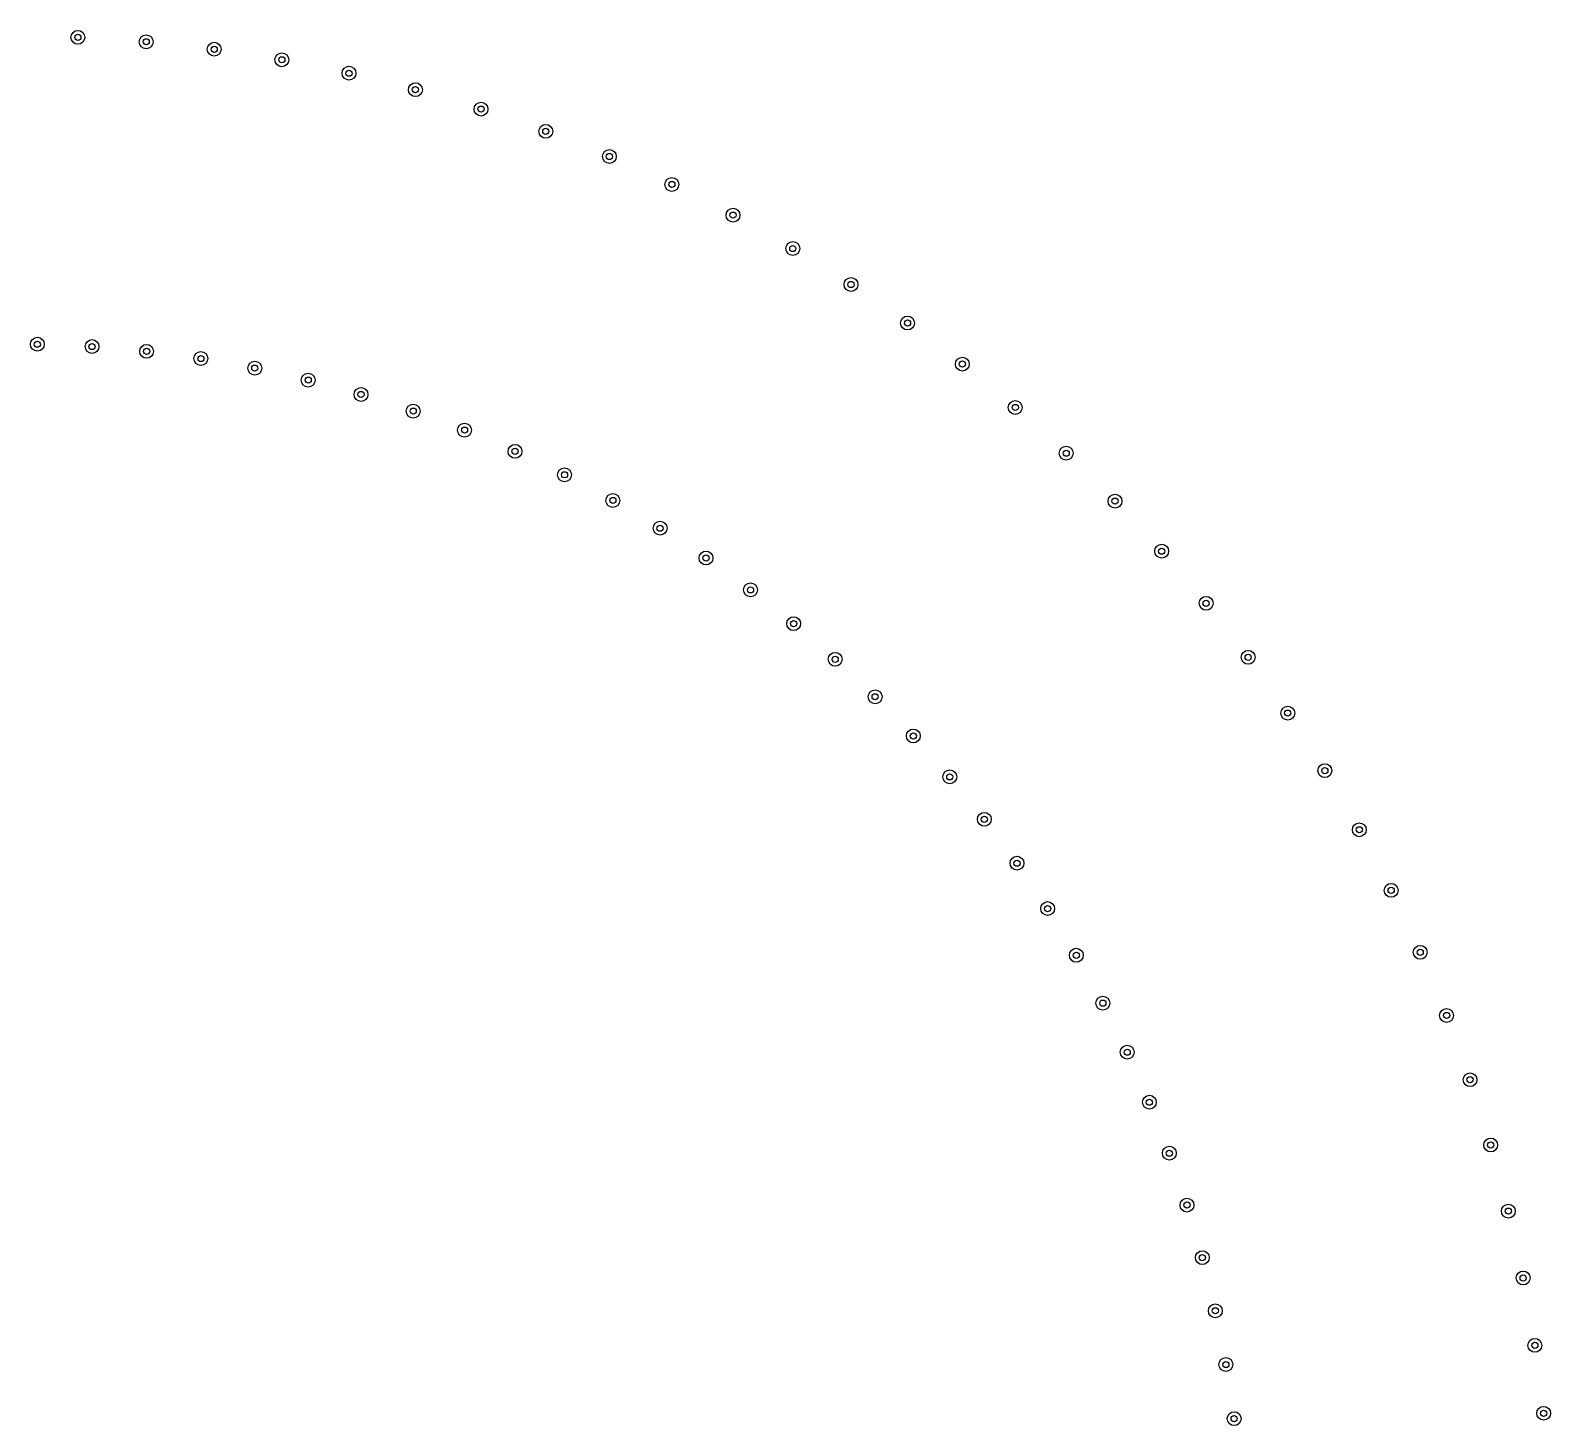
# Model space of a CAD drawing. Extents: x 97 to 313, y -173 to 213.
# Drawn here: x 263.75 to 313.1, y 127.24 to 172.52 of the extents above; entities that cross this region are included whole.
import ezdxf

# ---------------------------------------------------------------- set-up
doc = ezdxf.new("R2010")
doc.units = 0
doc.layers.add('BLACK', color=7, linetype='CONTINUOUS')

msp = doc.modelspace()

# ---------------------------------------------------------------- linework, layer by layer
at = {"layer": 'BLACK', "linetype": 'CONTINUOUS'}
for p, q in [((265.071, 172.299), (265.088, 172.385)), ((265.088, 172.213), (265.071, 172.299)), ((265.088, 172.385), (265.137, 172.458)), ((265.137, 172.458), (265.21, 172.507)), ((265.21, 172.507), (265.296, 172.524)), ((265.296, 172.524), (265.382, 172.507)), ((265.382, 172.507), (265.455, 172.458)), ((265.455, 172.458), (265.504, 172.385)), ((265.504, 172.385), (265.521, 172.299)), ((265.521, 172.299), (265.504, 172.213)), ((267.288, 172.155), (267.305, 172.241)), ((267.305, 172.241), (267.354, 172.314)), ((267.354, 172.314), (267.427, 172.363)), ((267.427, 172.363), (267.513, 172.38)), ((267.513, 172.38), (267.599, 172.363)), ((267.599, 172.363), (267.672, 172.314)), ((267.672, 172.314), (267.721, 172.241)), ((267.721, 172.241), (267.738, 172.155)), ((265.137, 172.14), (265.088, 172.213)), ((265.21, 172.091), (265.137, 172.14)), ((265.296, 172.074), (265.21, 172.091)), ((265.382, 172.091), (265.296, 172.074)), ((265.455, 172.14), (265.382, 172.091)), ((265.504, 172.213), (265.455, 172.14)), ((267.305, 172.069), (267.288, 172.155)), ((267.354, 171.996), (267.305, 172.069)), ((267.427, 171.947), (267.354, 171.996)), ((267.513, 171.93), (267.427, 171.947)), ((267.599, 171.947), (267.513, 171.93)), ((267.672, 171.996), (267.599, 171.947)), ((267.721, 172.069), (267.672, 171.996)), ((267.738, 172.155), (267.721, 172.069)), ((269.496, 171.912), (269.514, 171.998)), ((269.514, 171.826), (269.496, 171.912)), ((269.514, 171.998), (269.562, 172.071)), ((269.562, 171.753), (269.514, 171.826)), ((269.562, 172.071), (269.635, 172.12)), ((269.635, 171.704), (269.562, 171.753)), ((269.635, 172.12), (269.721, 172.137)), ((269.721, 172.137), (269.808, 172.12)), ((269.808, 172.12), (269.881, 172.071)), ((269.881, 171.753), (269.808, 171.704)), ((269.881, 172.071), (269.929, 171.998)), ((269.929, 171.826), (269.881, 171.753)), ((269.929, 171.998), (269.946, 171.912)), ((269.946, 171.912), (269.929, 171.826)), ((271.708, 171.658), (271.757, 171.731)), ((271.757, 171.731), (271.83, 171.779)), ((271.83, 171.779), (271.916, 171.796)), ((271.916, 171.796), (272.002, 171.779)), ((272.002, 171.779), (272.075, 171.731)), ((272.075, 171.731), (272.124, 171.658)), ((269.721, 171.687), (269.635, 171.704)), ((269.808, 171.704), (269.721, 171.687)), ((271.691, 171.571), (271.708, 171.658)), ((271.708, 171.485), (271.691, 171.571)), ((271.757, 171.412), (271.708, 171.485)), ((271.83, 171.364), (271.757, 171.412)), ((271.916, 171.346), (271.83, 171.364)), ((272.002, 171.364), (271.916, 171.346)), ((272.075, 171.412), (272.002, 171.364)), ((272.124, 171.485), (272.075, 171.412)), ((272.124, 171.658), (272.141, 171.571)), ((272.141, 171.571), (272.124, 171.485)), ((273.887, 171.22), (273.936, 171.293)), ((273.936, 171.293), (274.009, 171.341)), ((274.009, 171.341), (274.095, 171.359)), ((274.095, 171.359), (274.181, 171.341)), ((274.181, 171.341), (274.254, 171.293)), ((274.254, 171.293), (274.303, 171.22)), ((273.87, 171.134), (273.887, 171.22)), ((273.887, 171.047), (273.87, 171.134)), ((273.936, 170.974), (273.887, 171.047)), ((274.009, 170.926), (273.936, 170.974)), ((274.095, 170.909), (274.009, 170.926)), ((274.181, 170.926), (274.095, 170.909)), ((274.254, 170.974), (274.181, 170.926)), ((274.303, 171.047), (274.254, 170.974)), ((274.303, 171.22), (274.32, 171.134)), ((274.32, 171.134), (274.303, 171.047)), ((276.043, 170.686), (276.092, 170.759)), ((276.092, 170.759), (276.165, 170.807)), ((276.165, 170.807), (276.251, 170.825)), ((276.251, 170.825), (276.337, 170.807)), ((276.337, 170.807), (276.41, 170.759)), ((276.41, 170.759), (276.459, 170.686)), ((276.026, 170.6), (276.043, 170.686)), ((276.043, 170.513), (276.026, 170.6)), ((276.092, 170.44), (276.043, 170.513)), ((276.165, 170.392), (276.092, 170.44)), ((276.251, 170.375), (276.165, 170.392)), ((276.337, 170.392), (276.251, 170.375)), ((276.41, 170.44), (276.337, 170.392)), ((276.459, 170.513), (276.41, 170.44)), ((276.459, 170.686), (276.476, 170.6)), ((276.476, 170.6), (276.459, 170.513)), ((278.157, 169.97), (278.174, 170.056)), ((278.174, 169.884), (278.157, 169.97)), ((278.174, 170.056), (278.223, 170.129)), ((278.223, 169.811), (278.174, 169.884)), ((278.223, 170.129), (278.296, 170.178)), ((278.296, 169.762), (278.223, 169.811)), ((278.296, 170.178), (278.382, 170.195)), ((278.382, 169.745), (278.296, 169.762)), ((278.382, 170.195), (278.468, 170.178)), ((278.468, 169.762), (278.382, 169.745)), ((278.468, 170.178), (278.541, 170.129)), ((278.541, 169.811), (278.468, 169.762)), ((278.541, 170.129), (278.59, 170.056)), ((278.59, 169.884), (278.541, 169.811)), ((278.59, 170.056), (278.607, 169.97)), ((278.607, 169.97), (278.59, 169.884)), ((280.257, 169.247), (280.274, 169.333)), ((280.274, 169.333), (280.323, 169.406)), ((280.323, 169.406), (280.396, 169.455)), ((280.396, 169.455), (280.482, 169.472)), ((280.482, 169.472), (280.568, 169.455)), ((280.568, 169.455), (280.641, 169.406)), ((280.641, 169.406), (280.69, 169.333)), ((280.69, 169.333), (280.707, 169.247)), ((280.274, 169.161), (280.257, 169.247)), ((280.323, 169.088), (280.274, 169.161)), ((280.396, 169.039), (280.323, 169.088)), ((280.482, 169.022), (280.396, 169.039)), ((280.568, 169.039), (280.482, 169.022)), ((280.641, 169.088), (280.568, 169.039)), ((280.69, 169.161), (280.641, 169.088)), ((280.707, 169.247), (280.69, 169.161)), ((282.323, 168.431), (282.341, 168.517)), ((282.341, 168.345), (282.323, 168.431)), ((282.341, 168.517), (282.389, 168.59)), ((282.389, 168.272), (282.341, 168.345)), ((282.389, 168.59), (282.462, 168.638)), ((282.462, 168.223), (282.389, 168.272)), ((282.462, 168.638), (282.548, 168.656)), ((282.548, 168.656), (282.635, 168.638)), ((282.635, 168.638), (282.708, 168.59)), ((282.708, 168.272), (282.635, 168.223)), ((282.708, 168.59), (282.756, 168.517)), ((282.756, 168.345), (282.708, 168.272)), ((282.756, 168.517), (282.773, 168.431)), ((282.773, 168.431), (282.756, 168.345)), ((282.548, 168.206), (282.462, 168.223)), ((282.635, 168.223), (282.548, 168.206)), ((284.351, 167.524), (284.368, 167.61)), ((284.368, 167.438), (284.351, 167.524)), ((284.368, 167.61), (284.417, 167.683)), ((284.417, 167.365), (284.368, 167.438)), ((284.417, 167.683), (284.49, 167.732)), ((284.49, 167.316), (284.417, 167.365)), ((284.49, 167.732), (284.576, 167.749)), ((284.576, 167.299), (284.49, 167.316)), ((284.576, 167.749), (284.662, 167.732)), ((284.662, 167.316), (284.576, 167.299)), ((284.662, 167.732), (284.735, 167.683)), ((284.735, 167.365), (284.662, 167.316)), ((284.735, 167.683), (284.784, 167.61)), ((284.784, 167.438), (284.735, 167.365)), ((284.784, 167.61), (284.801, 167.524)), ((284.801, 167.524), (284.784, 167.438)), ((286.337, 166.527), (286.354, 166.614)), ((286.354, 166.441), (286.337, 166.527)), ((286.354, 166.614), (286.403, 166.687)), ((286.403, 166.368), (286.354, 166.441)), ((286.403, 166.687), (286.476, 166.735)), ((286.476, 166.32), (286.403, 166.368)), ((286.476, 166.735), (286.562, 166.752)), ((286.562, 166.302), (286.476, 166.32)), ((286.562, 166.752), (286.648, 166.735)), ((286.648, 166.32), (286.562, 166.302)), ((286.648, 166.735), (286.721, 166.687)), ((286.721, 166.368), (286.648, 166.32)), ((286.721, 166.687), (286.77, 166.614)), ((286.77, 166.441), (286.721, 166.368)), ((286.77, 166.614), (286.787, 166.527)), ((286.787, 166.527), (286.77, 166.441)), ((288.276, 165.444), (288.293, 165.53)), ((288.293, 165.358), (288.276, 165.444)), ((288.293, 165.53), (288.342, 165.603)), ((288.342, 165.285), (288.293, 165.358)), ((288.342, 165.603), (288.415, 165.652)), ((288.415, 165.652), (288.501, 165.669)), ((288.501, 165.669), (288.587, 165.652)), ((288.587, 165.652), (288.66, 165.603)), ((288.66, 165.603), (288.709, 165.53)), ((288.709, 165.358), (288.66, 165.285)), ((288.709, 165.53), (288.726, 165.444)), ((288.726, 165.444), (288.709, 165.358)), ((288.415, 165.236), (288.342, 165.285)), ((288.501, 165.219), (288.415, 165.236)), ((288.587, 165.236), (288.501, 165.219)), ((288.66, 165.285), (288.587, 165.236)), ((290.166, 164.276), (290.183, 164.362)), ((290.183, 164.362), (290.232, 164.435)), ((290.232, 164.435), (290.305, 164.483)), ((290.305, 164.483), (290.391, 164.501)), ((290.391, 164.501), (290.477, 164.483)), ((290.477, 164.483), (290.55, 164.435)), ((290.55, 164.435), (290.599, 164.362)), ((290.599, 164.362), (290.616, 164.276)), ((290.183, 164.189), (290.166, 164.276)), ((290.232, 164.116), (290.183, 164.189)), ((290.305, 164.068), (290.232, 164.116)), ((290.391, 164.051), (290.305, 164.068)), ((290.477, 164.068), (290.391, 164.051)), ((290.55, 164.116), (290.477, 164.068)), ((290.599, 164.189), (290.55, 164.116)), ((290.616, 164.276), (290.599, 164.189)), ((292.001, 163.025), (292.019, 163.111)), ((292.019, 162.939), (292.001, 163.025)), ((292.019, 163.111), (292.067, 163.184)), ((292.067, 162.866), (292.019, 162.939)), ((292.067, 163.184), (292.14, 163.232)), ((292.14, 162.817), (292.067, 162.866)), ((292.14, 163.232), (292.226, 163.25)), ((292.226, 163.25), (292.312, 163.232)), ((292.312, 163.232), (292.385, 163.184)), ((292.385, 162.866), (292.312, 162.817)), ((292.385, 163.184), (292.434, 163.111)), ((292.434, 162.939), (292.385, 162.866)), ((292.434, 163.111), (292.451, 163.025)), ((292.451, 163.025), (292.434, 162.939)), ((263.754, 162.337), (263.772, 162.423)), ((263.772, 162.423), (263.82, 162.496)), ((263.82, 162.496), (263.893, 162.545)), ((263.893, 162.545), (263.979, 162.562)), ((263.979, 162.562), (264.066, 162.545)), ((264.066, 162.545), (264.139, 162.496)), ((264.139, 162.496), (264.187, 162.423)), ((264.187, 162.423), (264.204, 162.337)), ((265.53, 162.261), (265.548, 162.347)), ((265.548, 162.347), (265.596, 162.42)), ((265.596, 162.42), (265.669, 162.468)), ((265.669, 162.468), (265.755, 162.486)), ((265.755, 162.486), (265.842, 162.468)), ((265.842, 162.468), (265.915, 162.42)), ((265.915, 162.42), (265.963, 162.347)), ((265.963, 162.347), (265.98, 162.261)), ((292.226, 162.8), (292.14, 162.817)), ((292.312, 162.817), (292.226, 162.8)), ((263.772, 162.251), (263.754, 162.337)), ((263.82, 162.178), (263.772, 162.251)), ((263.893, 162.129), (263.82, 162.178)), ((263.979, 162.112), (263.893, 162.129)), ((264.066, 162.129), (263.979, 162.112)), ((264.139, 162.178), (264.066, 162.129)), ((264.187, 162.251), (264.139, 162.178)), ((264.204, 162.337), (264.187, 162.251)), ((265.548, 162.174), (265.53, 162.261)), ((265.596, 162.101), (265.548, 162.174)), ((265.669, 162.053), (265.596, 162.101)), ((265.755, 162.036), (265.669, 162.053)), ((265.842, 162.053), (265.755, 162.036)), ((265.915, 162.101), (265.842, 162.053)), ((265.963, 162.174), (265.915, 162.101)), ((265.98, 162.261), (265.963, 162.174)), ((267.301, 162.106), (267.318, 162.192)), ((267.318, 162.019), (267.301, 162.106)), ((267.318, 162.192), (267.367, 162.265)), ((267.367, 161.947), (267.318, 162.019)), ((267.367, 162.265), (267.44, 162.313)), ((267.44, 161.898), (267.367, 161.947)), ((267.44, 162.313), (267.526, 162.331)), ((267.526, 161.881), (267.44, 161.898)), ((267.526, 162.331), (267.612, 162.313)), ((267.612, 161.898), (267.526, 161.881)), ((267.612, 162.313), (267.685, 162.265)), ((267.685, 161.947), (267.612, 161.898)), ((267.685, 162.265), (267.733, 162.192)), ((267.733, 162.019), (267.685, 161.947)), ((267.733, 162.192), (267.751, 162.106)), ((267.751, 162.106), (267.733, 162.019)), ((269.063, 161.872), (269.08, 161.958)), ((269.08, 161.786), (269.063, 161.872)), ((269.08, 161.958), (269.129, 162.031)), ((269.129, 162.031), (269.202, 162.08)), ((269.202, 162.08), (269.288, 162.097)), ((269.288, 162.097), (269.374, 162.08)), ((269.374, 162.08), (269.447, 162.031)), ((269.447, 162.031), (269.496, 161.958)), ((269.496, 161.958), (269.513, 161.872)), ((269.513, 161.872), (269.496, 161.786)), ((293.797, 161.779), (293.846, 161.852)), ((293.846, 161.852), (293.919, 161.901)), ((293.919, 161.901), (294.005, 161.918)), ((294.005, 161.918), (294.091, 161.901)), ((294.091, 161.901), (294.164, 161.852)), ((294.164, 161.852), (294.213, 161.779)), ((269.129, 161.713), (269.08, 161.786)), ((269.202, 161.664), (269.129, 161.713)), ((269.288, 161.647), (269.202, 161.664)), ((269.374, 161.664), (269.288, 161.647)), ((269.447, 161.713), (269.374, 161.664)), ((269.496, 161.786), (269.447, 161.713)), ((270.812, 161.561), (270.829, 161.647)), ((270.829, 161.475), (270.812, 161.561)), ((270.829, 161.647), (270.878, 161.72)), ((270.878, 161.402), (270.829, 161.475)), ((270.878, 161.72), (270.951, 161.769)), ((270.951, 161.353), (270.878, 161.402)), ((270.951, 161.769), (271.037, 161.786)), ((271.037, 161.786), (271.123, 161.769)), ((271.123, 161.769), (271.196, 161.72)), ((271.196, 161.402), (271.123, 161.353)), ((271.196, 161.72), (271.245, 161.647)), ((271.245, 161.475), (271.196, 161.402)), ((271.245, 161.647), (271.262, 161.561)), ((271.262, 161.561), (271.245, 161.475)), ((272.613, 161.331), (272.686, 161.38)), ((272.686, 161.38), (272.772, 161.397)), ((272.772, 161.397), (272.858, 161.38)), ((272.858, 161.38), (272.931, 161.331)), ((293.78, 161.693), (293.797, 161.779)), ((293.797, 161.607), (293.78, 161.693)), ((293.846, 161.534), (293.797, 161.607)), ((293.919, 161.485), (293.846, 161.534)), ((294.005, 161.468), (293.919, 161.485)), ((294.091, 161.485), (294.005, 161.468)), ((294.164, 161.534), (294.091, 161.485)), ((294.213, 161.607), (294.164, 161.534)), ((294.213, 161.779), (294.23, 161.693)), ((294.23, 161.693), (294.213, 161.607)), ((271.037, 161.336), (270.951, 161.353)), ((271.123, 161.353), (271.037, 161.336)), ((272.547, 161.172), (272.564, 161.258)), ((272.564, 161.086), (272.547, 161.172)), ((272.564, 161.258), (272.613, 161.331)), ((272.613, 161.013), (272.564, 161.086)), ((272.686, 160.964), (272.613, 161.013)), ((272.772, 160.947), (272.686, 160.964)), ((272.858, 160.964), (272.772, 160.947)), ((272.931, 161.013), (272.858, 160.964)), ((272.931, 161.331), (272.98, 161.258)), ((272.98, 161.086), (272.931, 161.013)), ((272.98, 161.258), (272.997, 161.172)), ((272.997, 161.172), (272.98, 161.086)), ((274.279, 160.792), (274.328, 160.865)), ((274.328, 160.865), (274.401, 160.914)), ((274.401, 160.914), (274.487, 160.931)), ((274.487, 160.931), (274.573, 160.914)), ((274.573, 160.914), (274.646, 160.865)), ((274.646, 160.865), (274.694, 160.792)), ((274.262, 160.706), (274.279, 160.792)), ((274.279, 160.62), (274.262, 160.706)), ((274.328, 160.547), (274.279, 160.62)), ((274.401, 160.498), (274.328, 160.547)), ((274.487, 160.481), (274.401, 160.498)), ((274.573, 160.498), (274.487, 160.481)), ((274.646, 160.547), (274.573, 160.498)), ((274.694, 160.62), (274.646, 160.547)), ((274.694, 160.792), (274.712, 160.706)), ((274.712, 160.706), (274.694, 160.62)), ((276.021, 160.324), (276.094, 160.373)), ((276.094, 160.373), (276.18, 160.39)), ((276.18, 160.39), (276.266, 160.373)), ((276.266, 160.373), (276.339, 160.324)), ((295.514, 160.37), (295.563, 160.443)), ((295.563, 160.443), (295.636, 160.492)), ((295.636, 160.492), (295.722, 160.509)), ((295.722, 160.509), (295.808, 160.492)), ((295.808, 160.492), (295.881, 160.443)), ((295.881, 160.443), (295.93, 160.37)), ((275.955, 160.165), (275.972, 160.251)), ((275.972, 160.079), (275.955, 160.165)), ((275.972, 160.251), (276.021, 160.324)), ((276.021, 160.006), (275.972, 160.079)), ((276.094, 159.957), (276.021, 160.006)), ((276.18, 159.94), (276.094, 159.957)), ((276.266, 159.957), (276.18, 159.94)), ((276.339, 160.006), (276.266, 159.957)), ((276.339, 160.324), (276.388, 160.251)), ((276.388, 160.079), (276.339, 160.006)), ((276.388, 160.251), (276.405, 160.165)), ((276.405, 160.165), (276.388, 160.079)), ((295.497, 160.284), (295.514, 160.37)), ((295.514, 160.198), (295.497, 160.284)), ((295.563, 160.125), (295.514, 160.198)), ((295.636, 160.076), (295.563, 160.125)), ((295.722, 160.059), (295.636, 160.076)), ((295.808, 160.076), (295.722, 160.059)), ((295.881, 160.125), (295.808, 160.076)), ((295.93, 160.198), (295.881, 160.125)), ((295.93, 160.37), (295.947, 160.284)), ((295.947, 160.284), (295.93, 160.198)), ((277.622, 159.549), (277.639, 159.635)), ((277.639, 159.463), (277.622, 159.549)), ((277.639, 159.635), (277.687, 159.708)), ((277.687, 159.39), (277.639, 159.463)), ((277.687, 159.708), (277.76, 159.757)), ((277.76, 159.341), (277.687, 159.39)), ((277.76, 159.757), (277.847, 159.774)), ((277.847, 159.774), (277.933, 159.757)), ((277.933, 159.757), (278.006, 159.708)), ((278.006, 159.39), (277.933, 159.341)), ((278.006, 159.708), (278.054, 159.635)), ((278.054, 159.463), (278.006, 159.39)), ((278.054, 159.635), (278.072, 159.549)), ((278.072, 159.549), (278.054, 159.463)), ((277.847, 159.324), (277.76, 159.341)), ((277.933, 159.341), (277.847, 159.324)), ((279.26, 158.86), (279.277, 158.946)), ((279.277, 158.946), (279.326, 159.019)), ((279.326, 159.019), (279.399, 159.068)), ((279.399, 159.068), (279.485, 159.085)), ((279.485, 159.085), (279.571, 159.068)), ((279.571, 159.068), (279.644, 159.019)), ((279.644, 159.019), (279.693, 158.946)), ((279.693, 158.946), (279.71, 158.86)), ((297.168, 158.886), (297.216, 158.959)), ((297.216, 158.959), (297.289, 159.007)), ((297.289, 159.007), (297.376, 159.024)), ((297.376, 159.024), (297.462, 159.007)), ((297.462, 159.007), (297.535, 158.959)), ((297.535, 158.959), (297.583, 158.886)), ((279.277, 158.774), (279.26, 158.86)), ((279.326, 158.701), (279.277, 158.774)), ((279.399, 158.652), (279.326, 158.701)), ((279.485, 158.635), (279.399, 158.652)), ((279.571, 158.652), (279.485, 158.635)), ((279.644, 158.701), (279.571, 158.652)), ((279.693, 158.774), (279.644, 158.701)), ((279.71, 158.86), (279.693, 158.774)), ((297.151, 158.799), (297.168, 158.886)), ((297.168, 158.713), (297.151, 158.799)), ((297.216, 158.64), (297.168, 158.713)), ((297.289, 158.592), (297.216, 158.64)), ((297.376, 158.574), (297.289, 158.592)), ((297.462, 158.592), (297.376, 158.574)), ((297.535, 158.64), (297.462, 158.592)), ((297.583, 158.713), (297.535, 158.64)), ((297.583, 158.886), (297.601, 158.799)), ((297.601, 158.799), (297.583, 158.713)), ((280.866, 158.098), (280.883, 158.184)), ((280.883, 158.012), (280.866, 158.098)), ((280.883, 158.184), (280.931, 158.257)), ((280.931, 157.939), (280.883, 158.012)), ((280.931, 158.257), (281.004, 158.306)), ((281.004, 157.891), (280.931, 157.939)), ((281.004, 158.306), (281.091, 158.323)), ((281.091, 158.323), (281.177, 158.306)), ((281.177, 158.306), (281.25, 158.257)), ((281.25, 157.939), (281.177, 157.891)), ((281.25, 158.257), (281.298, 158.184)), ((281.298, 158.012), (281.25, 157.939)), ((281.298, 158.184), (281.316, 158.098)), ((281.316, 158.098), (281.298, 158.012)), ((281.091, 157.873), (281.004, 157.891)), ((281.177, 157.891), (281.091, 157.873)), ((282.453, 157.352), (282.502, 157.425)), ((282.502, 157.425), (282.575, 157.474)), ((282.575, 157.474), (282.661, 157.491)), ((282.661, 157.491), (282.747, 157.474)), ((282.747, 157.474), (282.82, 157.425)), ((282.82, 157.425), (282.869, 157.352)), ((298.802, 157.403), (298.875, 157.452)), ((298.875, 157.452), (298.961, 157.469)), ((298.961, 157.469), (299.047, 157.452)), ((299.047, 157.452), (299.12, 157.403)), ((282.436, 157.266), (282.453, 157.352)), ((282.453, 157.18), (282.436, 157.266)), ((282.502, 157.107), (282.453, 157.18)), ((282.575, 157.058), (282.502, 157.107)), ((282.661, 157.041), (282.575, 157.058)), ((282.747, 157.058), (282.661, 157.041)), ((282.82, 157.107), (282.747, 157.058)), ((282.869, 157.18), (282.82, 157.107)), ((282.869, 157.352), (282.886, 157.266)), ((282.886, 157.266), (282.869, 157.18)), ((298.736, 157.244), (298.753, 157.33)), ((298.753, 157.158), (298.736, 157.244)), ((298.753, 157.33), (298.802, 157.403)), ((298.802, 157.085), (298.753, 157.158)), ((298.875, 157.036), (298.802, 157.085)), ((298.961, 157.019), (298.875, 157.036)), ((299.047, 157.036), (298.961, 157.019)), ((299.12, 157.085), (299.047, 157.036)), ((299.12, 157.403), (299.169, 157.33)), ((299.169, 157.158), (299.12, 157.085)), ((299.169, 157.33), (299.186, 157.244)), ((299.186, 157.244), (299.169, 157.158)), ((283.968, 156.365), (283.985, 156.452)), ((283.985, 156.452), (284.034, 156.524)), ((284.034, 156.524), (284.107, 156.573)), ((284.107, 156.573), (284.193, 156.59)), ((284.193, 156.59), (284.279, 156.573)), ((284.279, 156.573), (284.352, 156.524)), ((284.352, 156.524), (284.401, 156.452)), ((284.401, 156.452), (284.418, 156.365)), ((283.985, 156.279), (283.968, 156.365)), ((284.034, 156.206), (283.985, 156.279)), ((284.107, 156.158), (284.034, 156.206)), ((284.193, 156.14), (284.107, 156.158)), ((284.279, 156.158), (284.193, 156.14)), ((284.352, 156.206), (284.279, 156.158)), ((284.401, 156.279), (284.352, 156.206)), ((284.418, 156.365), (284.401, 156.279)), ((285.459, 155.397), (285.476, 155.483)), ((285.476, 155.483), (285.525, 155.556)), ((285.525, 155.556), (285.598, 155.605)), ((285.598, 155.605), (285.684, 155.622)), ((285.684, 155.622), (285.77, 155.605)), ((285.77, 155.605), (285.843, 155.556)), ((285.843, 155.556), (285.892, 155.483)), ((285.892, 155.483), (285.909, 155.397)), ((300.251, 155.618), (300.268, 155.704)), ((300.268, 155.532), (300.251, 155.618)), ((300.268, 155.704), (300.317, 155.777)), ((300.317, 155.459), (300.268, 155.532)), ((300.317, 155.777), (300.39, 155.826)), ((300.39, 155.41), (300.317, 155.459)), ((300.39, 155.826), (300.476, 155.843)), ((300.476, 155.843), (300.562, 155.826)), ((300.562, 155.826), (300.635, 155.777)), ((300.635, 155.459), (300.562, 155.41)), ((300.635, 155.777), (300.684, 155.704)), ((300.684, 155.532), (300.635, 155.459)), ((300.684, 155.704), (300.701, 155.618)), ((300.701, 155.618), (300.684, 155.532)), ((285.476, 155.311), (285.459, 155.397)), ((285.525, 155.238), (285.476, 155.311)), ((285.598, 155.189), (285.525, 155.238)), ((285.684, 155.172), (285.598, 155.189)), ((285.77, 155.189), (285.684, 155.172)), ((285.843, 155.238), (285.77, 155.189)), ((285.892, 155.311), (285.843, 155.238)), ((285.909, 155.397), (285.892, 155.311)), ((300.476, 155.393), (300.39, 155.41)), ((300.562, 155.41), (300.476, 155.393)), ((286.904, 154.364), (286.921, 154.45)), ((286.921, 154.45), (286.97, 154.523)), ((286.97, 154.523), (287.043, 154.572)), ((287.043, 154.572), (287.129, 154.589)), ((287.129, 154.589), (287.215, 154.572)), ((287.215, 154.572), (287.288, 154.523)), ((287.288, 154.523), (287.337, 154.45)), ((287.337, 154.45), (287.354, 154.364)), ((286.921, 154.278), (286.904, 154.364)), ((286.97, 154.205), (286.921, 154.278)), ((287.043, 154.156), (286.97, 154.205)), ((287.129, 154.139), (287.043, 154.156)), ((287.215, 154.156), (287.129, 154.139)), ((287.288, 154.205), (287.215, 154.156)), ((287.337, 154.278), (287.288, 154.205)), ((287.354, 154.364), (287.337, 154.278)), ((301.692, 153.928), (301.709, 154.014)), ((301.709, 154.014), (301.758, 154.087)), ((301.758, 154.087), (301.831, 154.136)), ((301.831, 154.136), (301.917, 154.153)), ((301.917, 154.153), (302.003, 154.136)), ((302.003, 154.136), (302.076, 154.087)), ((302.076, 154.087), (302.125, 154.014)), ((302.125, 154.014), (302.142, 153.928)), ((288.369, 153.426), (288.442, 153.475)), ((288.442, 153.475), (288.528, 153.492)), ((288.528, 153.492), (288.614, 153.475)), ((288.614, 153.475), (288.687, 153.426)), ((301.709, 153.842), (301.692, 153.928)), ((301.758, 153.769), (301.709, 153.842)), ((301.831, 153.72), (301.758, 153.769)), ((301.917, 153.703), (301.831, 153.72)), ((302.003, 153.72), (301.917, 153.703)), ((302.076, 153.769), (302.003, 153.72)), ((302.125, 153.842), (302.076, 153.769)), ((302.142, 153.928), (302.125, 153.842)), ((288.303, 153.267), (288.32, 153.353)), ((288.32, 153.181), (288.303, 153.267)), ((288.32, 153.353), (288.369, 153.426)), ((288.369, 153.108), (288.32, 153.181)), ((288.442, 153.059), (288.369, 153.108)), ((288.528, 153.042), (288.442, 153.059)), ((288.614, 153.059), (288.528, 153.042)), ((288.687, 153.108), (288.614, 153.059)), ((288.687, 153.426), (288.736, 153.353)), ((288.736, 153.181), (288.687, 153.108)), ((288.736, 153.353), (288.753, 153.267)), ((288.753, 153.267), (288.736, 153.181)), ((289.652, 152.11), (289.669, 152.196)), ((289.669, 152.024), (289.652, 152.11)), ((289.669, 152.196), (289.717, 152.269)), ((289.717, 151.951), (289.669, 152.024)), ((289.717, 152.269), (289.79, 152.318)), ((289.79, 152.318), (289.877, 152.335)), ((289.877, 152.335), (289.963, 152.318)), ((289.963, 152.318), (290.036, 152.269)), ((290.036, 152.269), (290.084, 152.196)), ((290.084, 152.024), (290.036, 151.951)), ((290.084, 152.196), (290.102, 152.11)), ((290.102, 152.11), (290.084, 152.024)), ((303.057, 152.175), (303.074, 152.261)), ((303.074, 152.088), (303.057, 152.175)), ((303.074, 152.261), (303.123, 152.334)), ((303.123, 152.016), (303.074, 152.088)), ((303.123, 152.334), (303.196, 152.382)), ((303.196, 151.967), (303.123, 152.016)), ((303.196, 152.382), (303.282, 152.4)), ((303.282, 152.4), (303.368, 152.382)), ((303.368, 152.382), (303.441, 152.334)), ((303.441, 152.016), (303.368, 151.967)), ((303.441, 152.334), (303.49, 152.261)), ((303.49, 152.088), (303.441, 152.016)), ((303.49, 152.261), (303.507, 152.175)), ((303.507, 152.175), (303.49, 152.088)), ((289.79, 151.902), (289.717, 151.951)), ((289.877, 151.885), (289.79, 151.902)), ((289.963, 151.902), (289.877, 151.885)), ((290.036, 151.951), (289.963, 151.902)), ((303.282, 151.95), (303.196, 151.967)), ((303.368, 151.967), (303.282, 151.95)), ((290.965, 150.979), (291.013, 151.052)), ((291.013, 151.052), (291.086, 151.101)), ((291.086, 151.101), (291.173, 151.118)), ((291.173, 151.118), (291.259, 151.101)), ((291.259, 151.101), (291.332, 151.052)), ((291.332, 151.052), (291.38, 150.979)), ((290.948, 150.893), (290.965, 150.979)), ((290.965, 150.807), (290.948, 150.893)), ((291.013, 150.734), (290.965, 150.807)), ((291.086, 150.685), (291.013, 150.734)), ((291.173, 150.668), (291.086, 150.685)), ((291.259, 150.685), (291.173, 150.668)), ((291.332, 150.734), (291.259, 150.685)), ((291.38, 150.807), (291.332, 150.734)), ((291.38, 150.979), (291.398, 150.893)), ((291.398, 150.893), (291.38, 150.807)), ((304.359, 150.449), (304.408, 150.522)), ((304.408, 150.522), (304.481, 150.571)), ((304.481, 150.571), (304.567, 150.588)), ((304.567, 150.588), (304.653, 150.571)), ((304.653, 150.571), (304.726, 150.522)), ((304.726, 150.522), (304.775, 150.449)), ((304.342, 150.363), (304.359, 150.449)), ((304.359, 150.277), (304.342, 150.363)), ((304.408, 150.204), (304.359, 150.277)), ((304.481, 150.155), (304.408, 150.204)), ((304.567, 150.138), (304.481, 150.155)), ((304.653, 150.155), (304.567, 150.138)), ((304.726, 150.204), (304.653, 150.155)), ((304.775, 150.277), (304.726, 150.204)), ((304.775, 150.449), (304.792, 150.363)), ((304.792, 150.363), (304.775, 150.277)), ((292.188, 149.621), (292.205, 149.707)), ((292.205, 149.534), (292.188, 149.621)), ((292.205, 149.707), (292.254, 149.78)), ((292.254, 149.461), (292.205, 149.534)), ((292.254, 149.78), (292.327, 149.828)), ((292.327, 149.828), (292.413, 149.846)), ((292.413, 149.846), (292.499, 149.828)), ((292.499, 149.828), (292.572, 149.78)), ((292.572, 149.78), (292.621, 149.707)), ((292.621, 149.534), (292.572, 149.461)), ((292.621, 149.707), (292.638, 149.621)), ((292.638, 149.621), (292.621, 149.534)), ((292.327, 149.413), (292.254, 149.461)), ((292.413, 149.396), (292.327, 149.413)), ((292.499, 149.413), (292.413, 149.396)), ((292.572, 149.461), (292.499, 149.413)), ((305.546, 148.495), (305.563, 148.582)), ((305.563, 148.582), (305.612, 148.655)), ((305.612, 148.655), (305.685, 148.703)), ((305.685, 148.703), (305.771, 148.72)), ((305.771, 148.72), (305.857, 148.703)), ((305.857, 148.703), (305.93, 148.655)), ((305.93, 148.655), (305.979, 148.582)), ((305.979, 148.582), (305.996, 148.495)), ((293.371, 148.294), (293.388, 148.38)), ((293.388, 148.208), (293.371, 148.294)), ((293.388, 148.38), (293.437, 148.453)), ((293.437, 148.135), (293.388, 148.208)), ((293.437, 148.453), (293.51, 148.502)), ((293.51, 148.086), (293.437, 148.135)), ((293.51, 148.502), (293.596, 148.519)), ((293.596, 148.069), (293.51, 148.086)), ((293.596, 148.519), (293.682, 148.502)), ((293.682, 148.086), (293.596, 148.069)), ((293.682, 148.502), (293.755, 148.453)), ((293.755, 148.135), (293.682, 148.086)), ((293.755, 148.453), (293.804, 148.38)), ((293.804, 148.208), (293.755, 148.135)), ((293.804, 148.38), (293.821, 148.294)), ((293.821, 148.294), (293.804, 148.208)), ((305.563, 148.409), (305.546, 148.495)), ((305.612, 148.336), (305.563, 148.409)), ((305.685, 148.288), (305.612, 148.336)), ((305.771, 148.27), (305.685, 148.288)), ((305.857, 148.288), (305.771, 148.27)), ((305.93, 148.336), (305.857, 148.288)), ((305.979, 148.409), (305.93, 148.336)), ((305.996, 148.495), (305.979, 148.409)), ((294.51, 147.002), (294.559, 147.075)), ((294.559, 147.075), (294.632, 147.124)), ((294.632, 147.124), (294.718, 147.141)), ((294.718, 147.141), (294.804, 147.124)), ((294.804, 147.124), (294.877, 147.075)), ((294.877, 147.075), (294.926, 147.002)), ((294.493, 146.916), (294.51, 147.002)), ((294.51, 146.83), (294.493, 146.916)), ((294.559, 146.757), (294.51, 146.83)), ((294.632, 146.708), (294.559, 146.757)), ((294.718, 146.691), (294.632, 146.708)), ((294.804, 146.708), (294.718, 146.691)), ((294.877, 146.757), (294.804, 146.708)), ((294.926, 146.83), (294.877, 146.757)), ((294.926, 147.002), (294.943, 146.916)), ((294.943, 146.916), (294.926, 146.83)), ((306.665, 146.577), (306.682, 146.663)), ((306.682, 146.491), (306.665, 146.577)), ((306.682, 146.663), (306.731, 146.736)), ((306.731, 146.736), (306.804, 146.785)), ((306.804, 146.785), (306.89, 146.802)), ((306.89, 146.802), (306.976, 146.785)), ((306.976, 146.785), (307.049, 146.736)), ((307.049, 146.736), (307.098, 146.663)), ((307.098, 146.663), (307.115, 146.577)), ((307.115, 146.577), (307.098, 146.491)), ((306.731, 146.418), (306.682, 146.491)), ((306.804, 146.369), (306.731, 146.418)), ((306.89, 146.352), (306.804, 146.369)), ((306.976, 146.369), (306.89, 146.352)), ((307.049, 146.418), (306.976, 146.369)), ((307.098, 146.491), (307.049, 146.418)), ((295.554, 145.49), (295.571, 145.576)), ((295.571, 145.576), (295.619, 145.649)), ((295.619, 145.649), (295.692, 145.697)), ((295.692, 145.697), (295.779, 145.715)), ((295.779, 145.715), (295.865, 145.697)), ((295.865, 145.697), (295.938, 145.649)), ((295.938, 145.649), (295.986, 145.576)), ((295.986, 145.576), (296.004, 145.49)), ((295.571, 145.403), (295.554, 145.49)), ((295.619, 145.33), (295.571, 145.403)), ((295.692, 145.282), (295.619, 145.33)), ((295.779, 145.265), (295.692, 145.282)), ((295.865, 145.282), (295.779, 145.265)), ((295.938, 145.33), (295.865, 145.282)), ((295.986, 145.403), (295.938, 145.33)), ((296.004, 145.49), (295.986, 145.403)), ((307.699, 144.61), (307.716, 144.696)), ((307.716, 144.524), (307.699, 144.61)), ((307.716, 144.696), (307.764, 144.769)), ((307.764, 144.769), (307.837, 144.818)), ((307.837, 144.818), (307.924, 144.835)), ((307.924, 144.835), (308.01, 144.818)), ((308.01, 144.818), (308.083, 144.769)), ((308.083, 144.769), (308.131, 144.696)), ((308.131, 144.696), (308.149, 144.61)), ((308.149, 144.61), (308.131, 144.524)), ((296.549, 144.018), (296.566, 144.104)), ((296.566, 144.104), (296.615, 144.177)), ((296.615, 144.177), (296.688, 144.226)), ((296.688, 144.226), (296.774, 144.243)), ((296.774, 144.243), (296.86, 144.226)), ((296.86, 144.226), (296.933, 144.177)), ((296.933, 144.177), (296.982, 144.104)), ((296.982, 144.104), (296.999, 144.018)), ((307.764, 144.451), (307.716, 144.524)), ((307.837, 144.402), (307.764, 144.451)), ((307.924, 144.385), (307.837, 144.402)), ((308.01, 144.402), (307.924, 144.385)), ((308.083, 144.451), (308.01, 144.402)), ((308.131, 144.524), (308.083, 144.451)), ((296.566, 143.932), (296.549, 144.018)), ((296.615, 143.859), (296.566, 143.932)), ((296.688, 143.81), (296.615, 143.859)), ((296.774, 143.793), (296.688, 143.81)), ((296.86, 143.81), (296.774, 143.793)), ((296.933, 143.859), (296.86, 143.81)), ((296.982, 143.932), (296.933, 143.859)), ((296.999, 144.018), (296.982, 143.932)), ((297.496, 142.589), (297.545, 142.662)), ((297.545, 142.662), (297.618, 142.711)), ((297.618, 142.711), (297.704, 142.728)), ((297.704, 142.728), (297.79, 142.711)), ((297.79, 142.711), (297.863, 142.662)), ((297.863, 142.662), (297.912, 142.589)), ((308.643, 142.6), (308.66, 142.686)), ((308.66, 142.686), (308.709, 142.759)), ((308.709, 142.759), (308.782, 142.808)), ((308.782, 142.808), (308.868, 142.825)), ((308.868, 142.825), (308.954, 142.808)), ((308.954, 142.808), (309.027, 142.759)), ((309.027, 142.759), (309.076, 142.686)), ((309.076, 142.686), (309.093, 142.6)), ((297.479, 142.503), (297.496, 142.589)), ((297.496, 142.417), (297.479, 142.503)), ((297.545, 142.344), (297.496, 142.417)), ((297.618, 142.295), (297.545, 142.344)), ((297.704, 142.278), (297.618, 142.295)), ((297.79, 142.295), (297.704, 142.278)), ((297.863, 142.344), (297.79, 142.295)), ((297.912, 142.417), (297.863, 142.344)), ((297.912, 142.589), (297.929, 142.503)), ((297.929, 142.503), (297.912, 142.417)), ((308.66, 142.514), (308.643, 142.6)), ((308.709, 142.441), (308.66, 142.514)), ((308.782, 142.392), (308.709, 142.441)), ((308.868, 142.375), (308.782, 142.392)), ((308.954, 142.392), (308.868, 142.375)), ((309.027, 142.441), (308.954, 142.392)), ((309.076, 142.514), (309.027, 142.441)), ((309.093, 142.6), (309.076, 142.514)), ((298.406, 141.107), (298.479, 141.156)), ((298.479, 141.156), (298.565, 141.173)), ((298.565, 141.173), (298.651, 141.156)), ((298.651, 141.156), (298.724, 141.107)), ((298.34, 140.948), (298.357, 141.035)), ((298.357, 140.862), (298.34, 140.948)), ((298.357, 141.035), (298.406, 141.107)), ((298.406, 140.789), (298.357, 140.862)), ((298.479, 140.741), (298.406, 140.789)), ((298.565, 140.723), (298.479, 140.741)), ((298.651, 140.741), (298.565, 140.723)), ((298.724, 140.789), (298.651, 140.741)), ((298.724, 141.107), (298.773, 141.035)), ((298.773, 140.862), (298.724, 140.789)), ((298.773, 141.035), (298.79, 140.948)), ((298.79, 140.948), (298.773, 140.862)), ((309.498, 140.549), (309.515, 140.635)), ((309.515, 140.635), (309.564, 140.708)), ((309.564, 140.708), (309.637, 140.757)), ((309.637, 140.757), (309.723, 140.774)), ((309.723, 140.774), (309.809, 140.757)), ((309.809, 140.757), (309.882, 140.708)), ((309.882, 140.708), (309.931, 140.635)), ((309.931, 140.635), (309.948, 140.549)), ((309.515, 140.463), (309.498, 140.549)), ((309.564, 140.39), (309.515, 140.463)), ((309.637, 140.341), (309.564, 140.39)), ((309.723, 140.324), (309.637, 140.341)), ((309.809, 140.341), (309.723, 140.324)), ((309.882, 140.39), (309.809, 140.341)), ((309.931, 140.463), (309.882, 140.39)), ((309.948, 140.549), (309.931, 140.463)), ((299.132, 139.357), (299.149, 139.443)), ((299.149, 139.271), (299.132, 139.357)), ((299.149, 139.443), (299.198, 139.516)), ((299.198, 139.198), (299.149, 139.271)), ((299.198, 139.516), (299.271, 139.565)), ((299.271, 139.149), (299.198, 139.198)), ((299.271, 139.565), (299.357, 139.582)), ((299.357, 139.582), (299.443, 139.565)), ((299.443, 139.565), (299.516, 139.516)), ((299.516, 139.198), (299.443, 139.149)), ((299.516, 139.516), (299.565, 139.443)), ((299.565, 139.271), (299.516, 139.198)), ((299.565, 139.443), (299.582, 139.357)), ((299.582, 139.357), (299.565, 139.271)), ((299.357, 139.132), (299.271, 139.149)), ((299.443, 139.149), (299.357, 139.132)), ((310.326, 138.622), (310.399, 138.67)), ((310.399, 138.67), (310.485, 138.688)), ((310.485, 138.688), (310.572, 138.67)), ((310.572, 138.67), (310.645, 138.622)), ((310.26, 138.463), (310.278, 138.549)), ((310.278, 138.376), (310.26, 138.463)), ((310.278, 138.549), (310.326, 138.622)), ((310.326, 138.303), (310.278, 138.376)), ((310.399, 138.255), (310.326, 138.303)), ((310.485, 138.238), (310.399, 138.255)), ((310.572, 138.255), (310.485, 138.238)), ((310.645, 138.303), (310.572, 138.255)), ((310.645, 138.622), (310.693, 138.549)), ((310.693, 138.376), (310.645, 138.303)), ((310.693, 138.549), (310.71, 138.463)), ((310.71, 138.463), (310.693, 138.376)), ((299.851, 137.732), (299.869, 137.818)), ((299.869, 137.646), (299.851, 137.732)), ((299.869, 137.818), (299.917, 137.891)), ((299.917, 137.891), (299.99, 137.94)), ((299.99, 137.94), (300.076, 137.957)), ((300.076, 137.957), (300.163, 137.94)), ((300.163, 137.94), (300.236, 137.891)), ((300.236, 137.891), (300.284, 137.818)), ((300.284, 137.818), (300.301, 137.732)), ((300.301, 137.732), (300.284, 137.646)), ((299.917, 137.573), (299.869, 137.646)), ((299.99, 137.524), (299.917, 137.573)), ((300.076, 137.507), (299.99, 137.524)), ((300.163, 137.524), (300.076, 137.507)), ((300.236, 137.573), (300.163, 137.524)), ((300.284, 137.646), (300.236, 137.573)), ((300.516, 136.163), (300.565, 136.236)), ((300.565, 136.236), (300.638, 136.284)), ((300.638, 136.284), (300.724, 136.302)), ((300.724, 136.302), (300.81, 136.284)), ((300.81, 136.284), (300.883, 136.236)), ((300.883, 136.236), (300.931, 136.163)), ((310.93, 136.344), (310.947, 136.43)), ((310.947, 136.258), (310.93, 136.344)), ((310.947, 136.43), (310.996, 136.503)), ((310.996, 136.185), (310.947, 136.258)), ((310.996, 136.503), (311.069, 136.552)), ((311.069, 136.552), (311.155, 136.569)), ((311.155, 136.569), (311.241, 136.552)), ((311.241, 136.552), (311.314, 136.503)), ((311.314, 136.503), (311.363, 136.43)), ((311.363, 136.258), (311.314, 136.185)), ((311.363, 136.43), (311.38, 136.344)), ((311.38, 136.344), (311.363, 136.258)), ((300.499, 136.077), (300.516, 136.163)), ((300.516, 135.99), (300.499, 136.077)), ((300.565, 135.917), (300.516, 135.99)), ((300.638, 135.869), (300.565, 135.917)), ((300.724, 135.852), (300.638, 135.869)), ((300.81, 135.869), (300.724, 135.852)), ((300.883, 135.917), (300.81, 135.869)), ((300.931, 135.99), (300.883, 135.917)), ((300.931, 136.163), (300.949, 136.077)), ((300.949, 136.077), (300.931, 135.99)), ((311.069, 136.136), (310.996, 136.185)), ((311.155, 136.119), (311.069, 136.136)), ((311.241, 136.136), (311.155, 136.119)), ((311.314, 136.185), (311.241, 136.136)), ((301.071, 134.394), (301.089, 134.481)), ((301.089, 134.308), (301.071, 134.394)), ((301.089, 134.481), (301.137, 134.554)), ((301.137, 134.235), (301.089, 134.308)), ((301.137, 134.554), (301.21, 134.602)), ((301.21, 134.187), (301.137, 134.235)), ((301.21, 134.602), (301.296, 134.619)), ((301.296, 134.619), (301.382, 134.602)), ((301.382, 134.602), (301.455, 134.554)), ((301.455, 134.235), (301.382, 134.187)), ((301.455, 134.554), (301.504, 134.481)), ((301.504, 134.308), (301.455, 134.235)), ((301.504, 134.481), (301.521, 134.394)), ((301.521, 134.394), (301.504, 134.308)), ((311.504, 134.198), (311.521, 134.284)), ((311.521, 134.284), (311.57, 134.357)), ((311.57, 134.357), (311.643, 134.406)), ((311.643, 134.406), (311.729, 134.423)), ((311.729, 134.423), (311.815, 134.406)), ((311.815, 134.406), (311.888, 134.357)), ((311.888, 134.357), (311.937, 134.284)), ((311.937, 134.284), (311.954, 134.198)), ((301.296, 134.169), (301.21, 134.187)), ((301.382, 134.187), (301.296, 134.169)), ((311.521, 134.112), (311.504, 134.198)), ((311.57, 134.039), (311.521, 134.112)), ((311.643, 133.99), (311.57, 134.039)), ((311.729, 133.973), (311.643, 133.99)), ((311.815, 133.99), (311.729, 133.973)), ((311.888, 134.039), (311.815, 133.99)), ((311.937, 134.112), (311.888, 134.039)), ((311.954, 134.198), (311.937, 134.112)), ((301.569, 132.688), (301.586, 132.774)), ((301.586, 132.774), (301.635, 132.847)), ((301.635, 132.847), (301.708, 132.896)), ((301.708, 132.896), (301.794, 132.913)), ((301.794, 132.913), (301.88, 132.896)), ((301.88, 132.896), (301.953, 132.847)), ((301.953, 132.847), (302.002, 132.774)), ((302.002, 132.774), (302.019, 132.688)), ((301.586, 132.602), (301.569, 132.688)), ((301.635, 132.529), (301.586, 132.602)), ((301.708, 132.48), (301.635, 132.529)), ((301.794, 132.463), (301.708, 132.48)), ((301.88, 132.48), (301.794, 132.463)), ((301.953, 132.529), (301.88, 132.48)), ((302.002, 132.602), (301.953, 132.529)), ((302.019, 132.688), (302.002, 132.602)), ((312.122, 132.236), (312.208, 132.253)), ((312.208, 132.253), (312.294, 132.236)), ((311.983, 132.028), (312, 132.114)), ((312, 131.942), (311.983, 132.028)), ((312, 132.114), (312.049, 132.187)), ((312.049, 131.869), (312, 131.942)), ((312.049, 132.187), (312.122, 132.236)), ((312.122, 131.82), (312.049, 131.869)), ((312.208, 131.803), (312.122, 131.82)), ((312.294, 131.82), (312.208, 131.803)), ((312.294, 132.236), (312.367, 132.187)), ((312.367, 131.869), (312.294, 131.82)), ((312.367, 132.187), (312.416, 132.114)), ((312.416, 131.942), (312.367, 131.869)), ((312.416, 132.114), (312.433, 132.028)), ((312.433, 132.028), (312.416, 131.942)), ((301.99, 130.962), (302.007, 131.048)), ((302.007, 130.876), (301.99, 130.962)), ((302.007, 131.048), (302.056, 131.121)), ((302.056, 130.803), (302.007, 130.876)), ((302.056, 131.121), (302.129, 131.17)), ((302.129, 130.754), (302.056, 130.803)), ((302.129, 131.17), (302.215, 131.187)), ((302.215, 131.187), (302.301, 131.17)), ((302.301, 131.17), (302.374, 131.121)), ((302.374, 130.803), (302.301, 130.754)), ((302.374, 131.121), (302.423, 131.048)), ((302.423, 130.876), (302.374, 130.803)), ((302.423, 131.048), (302.44, 130.962)), ((302.44, 130.962), (302.423, 130.876)), ((302.215, 130.737), (302.129, 130.754)), ((302.301, 130.754), (302.215, 130.737)), ((312.364, 129.84), (312.382, 129.926)), ((312.382, 129.754), (312.364, 129.84)), ((312.382, 129.926), (312.43, 129.999)), ((312.43, 129.999), (312.503, 130.048)), ((312.503, 130.048), (312.589, 130.065)), ((312.589, 130.065), (312.676, 130.048)), ((312.676, 130.048), (312.749, 129.999)), ((312.749, 129.999), (312.797, 129.926)), ((312.797, 129.926), (312.814, 129.84)), ((312.814, 129.84), (312.797, 129.754)), ((302.335, 129.218), (302.352, 129.304)), ((302.352, 129.304), (302.4, 129.377)), ((302.4, 129.377), (302.473, 129.426)), ((302.473, 129.426), (302.56, 129.443)), ((302.56, 129.443), (302.646, 129.426)), ((302.646, 129.426), (302.719, 129.377)), ((302.719, 129.377), (302.767, 129.304)), ((302.767, 129.304), (302.785, 129.218)), ((312.43, 129.681), (312.382, 129.754)), ((312.503, 129.632), (312.43, 129.681)), ((312.589, 129.615), (312.503, 129.632)), ((312.676, 129.632), (312.589, 129.615)), ((312.749, 129.681), (312.676, 129.632)), ((312.797, 129.754), (312.749, 129.681)), ((302.352, 129.132), (302.335, 129.218)), ((302.4, 129.059), (302.352, 129.132)), ((302.473, 129.01), (302.4, 129.059)), ((302.56, 128.993), (302.473, 129.01)), ((302.646, 129.01), (302.56, 128.993)), ((302.719, 129.059), (302.646, 129.01)), ((302.767, 129.132), (302.719, 129.059)), ((302.785, 129.218), (302.767, 129.132)), ((312.714, 127.796), (312.787, 127.844)), ((312.787, 127.844), (312.874, 127.861)), ((312.874, 127.861), (312.96, 127.844)), ((312.96, 127.844), (313.033, 127.796)), ((302.601, 127.461), (302.618, 127.547)), ((302.618, 127.375), (302.601, 127.461)), ((302.618, 127.547), (302.667, 127.62)), ((302.667, 127.302), (302.618, 127.375)), ((302.667, 127.62), (302.74, 127.669)), ((302.74, 127.669), (302.826, 127.686)), ((302.826, 127.686), (302.912, 127.669)), ((302.912, 127.669), (302.985, 127.62)), ((302.985, 127.62), (303.034, 127.547)), ((303.034, 127.375), (302.985, 127.302)), ((303.034, 127.547), (303.051, 127.461)), ((303.051, 127.461), (303.034, 127.375)), ((312.649, 127.636), (312.666, 127.723)), ((312.666, 127.55), (312.649, 127.636)), ((312.666, 127.723), (312.714, 127.796)), ((312.714, 127.477), (312.666, 127.55)), ((312.787, 127.429), (312.714, 127.477)), ((312.874, 127.411), (312.787, 127.429)), ((312.96, 127.429), (312.874, 127.411)), ((313.033, 127.477), (312.96, 127.429)), ((313.033, 127.796), (313.081, 127.723)), ((313.081, 127.55), (313.033, 127.477)), ((313.081, 127.723), (313.099, 127.636)), ((313.099, 127.636), (313.081, 127.55)), ((302.74, 127.253), (302.667, 127.302)), ((302.826, 127.236), (302.74, 127.253)), ((302.912, 127.253), (302.826, 127.236)), ((302.985, 127.302), (302.912, 127.253))]:
    msp.add_line(p, q, dxfattribs=at)
at = {"layer": 'BLACK'}
for centre in [(265.296, 172.299), (267.513, 172.155), (269.721, 171.912), (271.916, 171.571), (274.095, 171.134), (276.251, 170.6), (278.382, 169.97), (280.482, 169.247), (282.548, 168.431), (284.576, 167.524), (286.562, 166.527), (288.501, 165.444), (290.391, 164.276), (292.226, 163.025), (263.979, 162.337), (265.755, 162.261), (267.526, 162.106), (269.288, 161.872), (271.037, 161.561), (294.005, 161.693), (272.772, 161.172), (274.487, 160.706), (295.722, 160.284), (276.18, 160.165), (277.847, 159.549), (279.485, 158.86), (297.376, 158.799), (281.091, 158.098), (282.661, 157.266), (298.961, 157.244), (284.193, 156.365), (285.684, 155.397), (300.476, 155.618), (287.129, 154.364), (301.917, 153.928), (288.528, 153.267), (289.877, 152.11), (303.282, 152.175), (291.173, 150.893), (304.567, 150.363), (292.413, 149.621), (305.771, 148.495), (293.596, 148.294), (294.718, 146.916), (306.89, 146.577), (295.779, 145.49), (307.924, 144.61), (296.774, 144.018), (308.868, 142.6), (297.704, 142.503), (298.565, 140.948), (309.723, 140.549), (299.357, 139.357), (310.485, 138.463), (300.076, 137.732), (311.155, 136.344), (300.724, 136.077), (301.296, 134.394), (311.729, 134.198), (301.794, 132.688), (312.208, 132.028), (302.215, 130.962), (312.589, 129.84), (302.56, 129.218), (302.826, 127.461), (312.874, 127.636)]:
    msp.add_circle(centre, 0.1, dxfattribs=at)

doc.saveas('drawing.dxf')
